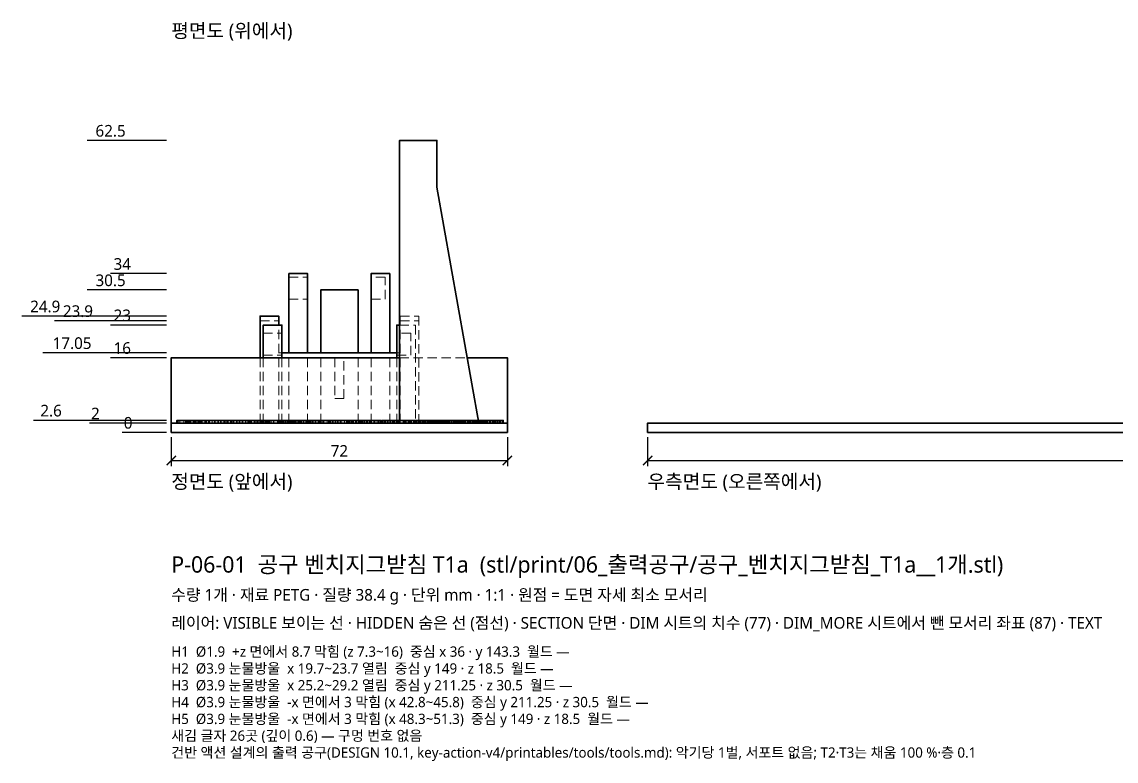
# Model space of a CAD drawing. Header units: millimetres. Extents: x -68 to 445, y -70 to 380.
# Drawn here: x -32 to 202.4, y -70.3 to 87.9 of the extents above; entities that cross this region are included whole.
import ezdxf

# ---------------------------------------------------------------- set-up
doc = ezdxf.new("R2010")
doc.units = ezdxf.units.MM
doc.linetypes.add('HIDDEN', pattern=[3, 2, -1])
for name, color, linetype, lineweight in [('DIM', 4, 'CONTINUOUS', 13), ('HIDDEN', 8, 'HIDDEN', 18), ('TEXT', 7, 'CONTINUOUS', 18), ('VISIBLE', 7, 'CONTINUOUS', 35)]:
    doc.layers.add(name, color=color, linetype=linetype, lineweight=lineweight)
doc.styles.add('KR', font='malgun.ttf')
doc.dimstyles.new('TOCCATA', dxfattribs={"dimtxt": 2.5, "dimasz": 2, "dimexe": 1.2, "dimexo": 1, "dimgap": 0.8, "dimtad": 1, "dimdsep": 46, "dimtxsty": 'KR', "dimblk": 'ARCHTICK', "dimcen": 2.5, "dimazin": 3, "dimtfac": 0.5, "dimtmove": 2, "dimatfit": 3})

# ---------------------------------------------------------------- blocks, each defined once
blk = doc.blocks.new('_ARCHTICK')
at = {"color": 0, "linetype": 'BYBLOCK', "const_width": 0.15}
blk.add_lwpolyline([(-0.5, -0.5), (0.5, 0.5)], dxfattribs=at)

msp = doc.modelspace()

# ---------------------------------------------------------------- linework, layer by layer
at = {"layer": 'HIDDEN'}
for points in [[(25.2, 33.258), (29.2, 33.258)], [(42.8, 28.55), (45.8, 28.55), (45.8, 33.258), (42.8, 33.258)], [(25.2, 28.55), (29.2, 28.55)], [(19, 23.9), (23, 23.9)], [(49, 2), (49, 24.9), (53, 24.9), (53, 2)], [(49, 23.9), (53, 23.9)], [(19.7, 21.258), (23.7, 21.258)], [(23, 2), (23, 23.001)], [(48.3, 16.55), (51.3, 16.55), (51.3, 21.258), (48.3, 21.258)], [(48.898, 23), (52.3, 23), (52.3, 2)], [(19.7, 16.55), (23.7, 16.55)], [(23, 17.054), (23.698, 17.054)], [(25.2, 2), (25.2, 17.064)], [(29.2, 2), (29.2, 17.064)], [(32, 2), (32, 17.061)], [(40, 2), (40, 17.061)], [(42.8, 2), (42.8, 17.064)], [(46.8, 2), (46.8, 17.064)], [(48.302, 17.054), (49, 17.054)], [(19, 2), (19, 15.991)], [(19.7, 2), (19.7, 15.997)], [(23.7, 2), (23.7, 15.997)], [(35.05, 16), (35.05, 7.3), (36.95, 7.3), (36.95, 16)], [(48.3, 2), (48.3, 15.997)], [(48.898, 16), (63.409, 16)], [(1.495, 2), (1.495, 2.6)], [(1.838, 2), (1.838, 2.6)], [(2.675, 2), (2.675, 2.6)], [(3.079, 2), (3.079, 2.6)], [(3.196, 2), (3.196, 2.6)], [(3.257, 2), (3.257, 2.6)], [(3.478, 2), (3.478, 2.6)], [(3.704, 2), (3.704, 2.6)], [(4.655, 2), (4.655, 2.6)], [(4.91, 2), (4.91, 2.6)], [(5.221, 2), (5.221, 2.6)], [(5.318, 2), (5.318, 2.6)], [(5.65, 2), (5.65, 2.6)], [(5.737, 2), (5.737, 2.6)], [(5.998, 2), (5.998, 2.6)], [(6.089, 2), (6.089, 2.6)], [(7.565, 2), (7.565, 2.6)], [(7.937, 2), (7.937, 2.6)], [(8.075, 2), (8.075, 2.6)], [(8.179, 2), (8.179, 2.6)], [(8.767, 2), (8.767, 2.6)], [(9.253, 2), (9.253, 2.6)], [(9.303, 2), (9.303, 2.6)], [(9.394, 2), (9.394, 2.6)], [(9.945, 2), (9.945, 2.6)], [(10.08, 2), (10.08, 2.6)], [(11.219, 2), (11.219, 2.6)], [(11.573, 2), (11.573, 2.6)], [(11.911, 2), (11.911, 2.6)], [(11.938, 2), (11.938, 2.6)], [(12.083, 2), (12.083, 2.6)], [(12.187, 2), (12.187, 2.6)], [(12.706, 2), (12.706, 2.6)], [(12.717, 2), (12.717, 2.6)], [(12.816, 2), (12.816, 2.6)], [(12.936, 2), (12.936, 2.6)], [(12.996, 2), (12.996, 2.6)], [(13.265, 2), (13.265, 2.6)], [(13.311, 2), (13.311, 2.6)], [(13.402, 2), (13.402, 2.6)], [(13.953, 2), (13.953, 2.6)], [(14.092, 2), (14.092, 2.6)], [(14.637, 2), (14.637, 2.6)], [(15.923, 2), (15.923, 2.6)], [(15.95, 2), (15.95, 2.6)], [(16.718, 2), (16.718, 2.6)], [(16.729, 2), (16.729, 2.6)], [(16.861, 2), (16.861, 2.6)], [(17.014, 2), (17.014, 2.6)], [(17.866, 2), (17.866, 2.6)], [(18.194, 2), (18.194, 2.6)], [(18.437, 2), (18.437, 2.6)], [(18.441, 2), (18.441, 2.6)], [(18.563, 2), (18.563, 2.6)], [(18.611, 2), (18.611, 2.6)], [(18.978, 2), (18.978, 2.6)], [(19.253, 2), (19.253, 2.6)], [(19.412, 2), (19.412, 2.6)], [(19.526, 2), (19.526, 2.6)], [(19.783, 2), (19.783, 2.6)], [(20.034, 2), (20.034, 2.6)], [(20.131, 2), (20.131, 2.6)], [(20.153, 2), (20.153, 2.6)], [(20.733, 2), (20.733, 2.6)], [(20.791, 2), (20.791, 2.6)], [(21.004, 2), (21.004, 2.6)], [(21.323, 2), (21.323, 2.6)], [(21.419, 2), (21.419, 2.6)], [(21.913, 2), (21.913, 2.6)], [(21.966, 2), (21.966, 2.6)], [(22.716, 2), (22.716, 2.6)], [(23.085, 2), (23.085, 2.6)], [(23.263, 2), (23.263, 2.6)], [(23.595, 2), (23.595, 2.6)], [(23.893, 2), (23.893, 2.6)], [(23.925, 2), (23.925, 2.6)], [(24.183, 2), (24.183, 2.6)], [(24.207, 2), (24.207, 2.6)], [(24.447, 2), (24.447, 2.6)], [(24.775, 2), (24.775, 2.6)], [(24.889, 2), (24.889, 2.6)], [(25.022, 2), (25.022, 2.6)], [(25.144, 2), (25.144, 2.6)], [(25.151, 2), (25.151, 2.6)], [(25.349, 2), (25.349, 2.6)], [(25.559, 2), (25.559, 2.6)], [(25.779, 2), (25.779, 2.6)], [(25.993, 2), (25.993, 2.6)], [(26.107, 2), (26.107, 2.6)], [(26.126, 2), (26.126, 2.6)], [(26.217, 2), (26.217, 2.6)], [(26.364, 2), (26.364, 2.6)], [(26.712, 2), (26.712, 2.6)], [(27.259, 2), (27.259, 2.6)], [(27.4, 2), (27.4, 2.6)], [(27.585, 2), (27.585, 2.6)], [(27.732, 2), (27.732, 2.6)], [(27.973, 2), (27.973, 2.6)], [(28.328, 2), (28.328, 2.6)], [(28.352, 2), (28.352, 2.6)], [(28.693, 2), (28.693, 2.6)], [(28.958, 2), (28.958, 2.6)], [(29.164, 2), (29.164, 2.6)], [(29.27, 2), (29.27, 2.6)], [(29.351, 2), (29.351, 2.6)], [(29.505, 2), (29.505, 2.6)], [(29.576, 2), (29.576, 2.6)], [(29.841, 2), (29.841, 2.6)], [(30.112, 2), (30.112, 2.6)], [(30.154, 2), (30.154, 2.6)], [(30.208, 2), (30.208, 2.6)], [(30.36, 2), (30.36, 2.6)], [(30.804, 2), (30.804, 2.6)], [(30.959, 2), (30.959, 2.6)], [(31.443, 2), (31.443, 2.6)], [(31.706, 2), (31.706, 2.6)], [(31.852, 2), (31.852, 2.6)], [(31.928, 2), (31.928, 2.6)], [(32.085, 2), (32.085, 2.6)], [(32.487, 2), (32.487, 2.6)], [(32.619, 2), (32.619, 2.6)], [(32.682, 2), (32.682, 2.6)], [(33.361, 2), (33.361, 2.6)], [(33.409, 2), (33.409, 2.6)], [(33.682, 2), (33.682, 2.6)], [(33.801, 2), (33.801, 2.6)], [(33.862, 2), (33.862, 2.6)], [(34.163, 2), (34.163, 2.6)], [(36.16, 2), (36.16, 2.6)], [(36.28, 2), (36.28, 2.6)], [(36.309, 2), (36.309, 2.6)], [(36.326, 2), (36.326, 2.6)], [(36.385, 2), (36.385, 2.6)], [(37.074, 2), (37.074, 2.6)], [(37.115, 2), (37.115, 2.6)], [(37.532, 2), (37.532, 2.6)], [(37.82, 2), (37.82, 2.6)], [(37.855, 2), (37.855, 2.6)], [(38.244, 2), (38.244, 2.6)], [(38.556, 2), (38.556, 2.6)], [(38.739, 2), (38.739, 2.6)], [(38.778, 2), (38.778, 2.6)], [(38.858, 2), (38.858, 2.6)], [(38.923, 2), (38.923, 2.6)], [(39.019, 2), (39.019, 2.6)], [(39.423, 2), (39.423, 2.6)], [(39.455, 2), (39.455, 2.6)], [(39.483, 2), (39.483, 2.6)], [(39.683, 2), (39.683, 2.6)], [(40.169, 2), (40.169, 2.6)], [(40.229, 2), (40.229, 2.6)], [(40.737, 2), (40.737, 2.6)], [(40.785, 2), (40.785, 2.6)], [(40.937, 2), (40.937, 2.6)], [(41.098, 2), (41.098, 2.6)], [(41.382, 2), (41.382, 2.6)], [(41.764, 2), (41.764, 2.6)], [(41.907, 2), (41.907, 2.6)], [(42.059, 2), (42.059, 2.6)], [(42.701, 2), (42.701, 2.6)], [(42.792, 2), (42.792, 2.6)], [(43.394, 2), (43.394, 2.6)], [(43.595, 2), (43.595, 2.6)], [(43.622, 2), (43.622, 2.6)], [(44.062, 2), (44.062, 2.6)], [(44.39, 2), (44.39, 2.6)], [(44.401, 2), (44.401, 2.6)], [(44.639, 2), (44.639, 2.6)], [(45.349, 2), (45.349, 2.6)], [(45.896, 2), (45.896, 2.6)], [(45.913, 2), (45.913, 2.6)], [(45.951, 2), (45.951, 2.6)], [(47.324, 2), (47.324, 2.6)], [(47.449, 2), (47.449, 2.6)], [(47.469, 2), (47.469, 2.6)], [(47.51, 2), (47.51, 2.6)], [(47.63, 2), (47.63, 2.6)], [(47.658, 2), (47.658, 2.6)], [(47.69, 2), (47.69, 2.6)], [(47.874, 2), (47.874, 2.6)], [(48.237, 2), (48.237, 2.6)], [(48.272, 2), (48.272, 2.6)], [(48.476, 2), (48.476, 2.6)], [(48.522, 2), (48.522, 2.6)], [(49.65, 2), (49.65, 2.6)], [(49.989, 2), (49.989, 2.6)], [(49.999, 2), (49.999, 2.6)], [(50.177, 2), (50.177, 2.6)], [(50.252, 2), (50.252, 2.6)], [(50.329, 2), (50.329, 2.6)], [(50.336, 2), (50.336, 2.6)], [(50.703, 2), (50.703, 2.6)], [(50.734, 2), (50.734, 2.6)], [(50.839, 2), (50.839, 2.6)], [(50.842, 2), (50.842, 2.6)], [(51.082, 2), (51.082, 2.6)], [(51.093, 2), (51.093, 2.6)], [(51.097, 2), (51.097, 2.6)], [(51.282, 2), (51.282, 2.6)], [(51.32, 2), (51.32, 2.6)], [(51.397, 2), (51.397, 2.6)], [(51.418, 2), (51.418, 2.6)], [(51.894, 2), (51.894, 2.6)], [(51.907, 2), (51.907, 2.6)], [(52.011, 2), (52.011, 2.6)], [(52.081, 2), (52.081, 2.6)], [(52.235, 2), (52.235, 2.6)], [(52.472, 2), (52.472, 2.6)], [(52.557, 2), (52.557, 2.6)], [(52.842, 2), (52.842, 2.6)], [(52.881, 2), (52.881, 2.6)], [(53.074, 2), (53.074, 2.6)], [(53.09, 2), (53.09, 2.6)], [(53.135, 2), (53.135, 2.6)], [(53.159, 2), (53.159, 2.6)], [(53.226, 2), (53.226, 2.6)], [(53.408, 2), (53.408, 2.6)], [(53.668, 2), (53.668, 2.6)], [(53.689, 2), (53.689, 2.6)], [(53.711, 2), (53.711, 2.6)], [(53.778, 2), (53.778, 2.6)], [(53.869, 2), (53.869, 2.6)], [(53.87, 2), (53.87, 2.6)], [(54.029, 2), (54.029, 2.6)], [(54.27, 2), (54.27, 2.6)], [(54.491, 2), (54.491, 2.6)], [(54.514, 2), (54.514, 2.6)], [(55.032, 2), (55.032, 2.6)], [(55.141, 2), (55.141, 2.6)], [(55.402, 2), (55.402, 2.6)], [(55.422, 2), (55.422, 2.6)], [(55.45, 2), (55.45, 2.6)], [(55.642, 2), (55.642, 2.6)], [(55.779, 2), (55.779, 2.6)], [(55.864, 2), (55.864, 2.6)], [(55.884, 2), (55.884, 2.6)], [(55.968, 2), (55.968, 2.6)], [(55.998, 2), (55.998, 2.6)], [(56.006, 2), (56.006, 2.6)], [(56.052, 2), (56.052, 2.6)], [(56.22, 2), (56.22, 2.6)], [(56.284, 2), (56.284, 2.6)], [(56.46, 2), (56.46, 2.6)], [(56.468, 2), (56.468, 2.6)], [(56.545, 2), (56.545, 2.6)], [(56.682, 2), (56.682, 2.6)], [(56.859, 2), (56.859, 2.6)], [(57.105, 2), (57.105, 2.6)], [(57.129, 2), (57.129, 2.6)], [(57.29, 2), (57.29, 2.6)], [(57.382, 2), (57.382, 2.6)], [(57.567, 2), (57.567, 2.6)], [(57.645, 2), (57.645, 2.6)], [(57.693, 2), (57.693, 2.6)], [(57.752, 2), (57.752, 2.6)], [(57.843, 2), (57.843, 2.6)], [(58.01, 2), (58.01, 2.6)], [(58.018, 2), (58.018, 2.6)], [(58.048, 2), (58.048, 2.6)], [(58.104, 2), (58.104, 2.6)], [(58.155, 2), (58.155, 2.6)], [(58.297, 2), (58.297, 2.6)], [(58.48, 2), (58.48, 2.6)], [(58.502, 2), (58.502, 2.6)], [(58.557, 2), (58.557, 2.6)], [(58.566, 2), (58.566, 2.6)], [(58.63, 2), (58.63, 2.6)], [(58.759, 2), (58.759, 2.6)], [(58.808, 2), (58.808, 2.6)], [(58.815, 2), (58.815, 2.6)], [(58.854, 2), (58.854, 2.6)], [(58.859, 2), (58.859, 2.6)], [(58.875, 2), (58.875, 2.6)], [(58.954, 2), (58.954, 2.6)], [(58.997, 2), (58.997, 2.6)], [(59.019, 2), (59.019, 2.6)], [(59.036, 2), (59.036, 2.6)], [(59.181, 2), (59.181, 2.6)], [(59.212, 2), (59.212, 2.6)], [(59.277, 2), (59.277, 2.6)], [(59.496, 2), (59.496, 2.6)], [(59.548, 2), (59.548, 2.6)], [(59.623, 2), (59.623, 2.6)], [(59.674, 2), (59.674, 2.6)], [(59.941, 2), (59.941, 2.6)], [(59.979, 2), (59.979, 2.6)], [(60.01, 2), (60.01, 2.6)], [(60.15, 2), (60.15, 2.6)], [(60.427, 2), (60.427, 2.6)], [(60.612, 2), (60.612, 2.6)], [(60.74, 2), (60.74, 2.6)], [(60.803, 2), (60.803, 2.6)], [(61.045, 2), (61.045, 2.6)], [(61.088, 2), (61.088, 2.6)], [(61.093, 2), (61.093, 2.6)], [(61.106, 2), (61.106, 2.6)], [(61.213, 2), (61.213, 2.6)], [(61.599, 2), (61.599, 2.6)], [(61.615, 2), (61.615, 2.6)], [(61.648, 2), (61.648, 2.6)], [(61.78, 2), (61.78, 2.6)], [(61.814, 2), (61.814, 2.6)], [(61.843, 2), (61.843, 2.6)], [(62.11, 2), (62.11, 2.6)], [(62.319, 2), (62.319, 2.6)], [(62.441, 2), (62.441, 2.6)], [(62.463, 2), (62.463, 2.6)], [(62.871, 2), (62.871, 2.6)], [(62.888, 2), (62.888, 2.6)], [(62.893, 2), (62.893, 2.6)], [(62.972, 2), (62.972, 2.6)], [(63.005, 2), (63.005, 2.6)], [(63.027, 2), (63.027, 2.6)], [(63.381, 2), (63.381, 2.6)], [(63.487, 2), (63.487, 2.6)], [(63.583, 2), (63.583, 2.6)], [(63.602, 2), (63.602, 2.6)], [(63.623, 2), (63.623, 2.6)], [(63.718, 2), (63.718, 2.6)], [(63.937, 2), (63.937, 2.6)], [(63.98, 2), (63.98, 2.6)], [(64.226, 2), (64.226, 2.6)], [(64.236, 2), (64.236, 2.6)], [(64.482, 2), (64.482, 2.6)], [(64.632, 2), (64.632, 2.6)], [(64.72, 2), (64.72, 2.6)], [(64.73, 2), (64.73, 2.6)], [(64.793, 2), (64.793, 2.6)], [(64.828, 2), (64.828, 2.6)], [(65.165, 2), (65.165, 2.6)], [(65.198, 2), (65.198, 2.6)], [(65.318, 2), (65.318, 2.6)], [(65.37, 2), (65.37, 2.6)], [(65.389, 2), (65.389, 2.6)], [(65.422, 2), (65.422, 2.6)], [(65.499, 2), (65.499, 2.6)], [(65.556, 2), (65.556, 2.6)], [(65.709, 2), (65.709, 2.6)], [(65.721, 2), (65.721, 2.6)], [(65.727, 2), (65.727, 2.6)], [(65.822, 2), (65.822, 2.6)], [(65.864, 2), (65.864, 2.6)], [(65.902, 2), (65.902, 2.6)], [(65.97, 2), (65.97, 2.6)], [(65.975, 2), (65.975, 2.6)], [(66.061, 2), (66.061, 2.6)], [(66.122, 2), (66.122, 2.6)], [(66.179, 2), (66.179, 2.6)], [(66.392, 2), (66.392, 2.6)], [(66.477, 2), (66.477, 2.6)], [(66.608, 2), (66.608, 2.6)], [(66.631, 2), (66.631, 2.6)], [(66.785, 2), (66.785, 2.6)], [(66.813, 2), (66.813, 2.6)], [(66.87, 2), (66.87, 2.6)], [(67.089, 2), (67.089, 2.6)], [(67.152, 2), (67.152, 2.6)], [(67.375, 2), (67.375, 2.6)], [(67.423, 2), (67.423, 2.6)], [(68.164, 2), (68.164, 2.6)], [(68.215, 2), (68.215, 2.6)], [(68.805, 2), (68.805, 2.6)], [(69.173, 2), (69.173, 2.6)], [(69.265, 2), (69.265, 2.6)], [(69.363, 2), (69.363, 2.6)], [(69.483, 2), (69.483, 2.6)], [(69.771, 2), (69.771, 2.6)], [(70.003, 2), (70.003, 2.6)], [(70.273, 2), (70.273, 2.6)], [(70.497, 2), (70.497, 2.6)], [(70.512, 2), (70.512, 2.6)]]:
    msp.add_lwpolyline(points, dxfattribs=at)
at = {"layer": 'VISIBLE'}
for points in [[(48.9, 2), (48.9, 62.5), (56.9, 62.5), (56.9, 52.5), (65.9, 2)], [(25.2, 17.064), (25.2, 34), (29.2, 34), (29.2, 17.064)], [(42.8, 17.064), (42.8, 34), (46.8, 34), (46.8, 17.064)], [(32, 17.061), (32, 30.5), (40, 30.5), (40, 17.061)], [(19, 15.991), (19, 24.9), (23, 24.9), (23, 23.001)], [(19.7, 15.997), (19.7, 23), (23.7, 23), (23.7, 15.997)], [(48.898, 23), (48.3, 23), (48.3, 15.997)], [(248.4, 16), (242.3, 16), (242.3, 2), (102, 2), (102, 0), (324, 0), (324, 2), (248.4, 2), (248.4, 23), (253.6, 23), (253.6, 2)], [(23.698, 17.054), (48.302, 17.054)], [(48.898, 16), (0, 16), (0, 0), (72, 0), (72, 16), (63.409, 16)], [(1.195, 2), (1.195, 2.6), (44.836, 2.6), (44.836, 2)], [(3.86, 2), (3.86, 2.6)], [(4.079, 2), (4.079, 2.6)], [(4.761, 2), (4.761, 2.6)], [(5.023, 2), (5.023, 2.6)], [(6.295, 2), (6.295, 2.6)], [(6.573, 2), (6.573, 2.6)], [(7.271, 2), (7.271, 2.6)], [(7.45, 2), (7.45, 2.6)], [(10.036, 2), (10.036, 2.6)], [(10.577, 2), (10.577, 2.6)], [(11.458, 2), (11.458, 2.6)], [(14.045, 2), (14.045, 2.6)], [(14.587, 2), (14.587, 2.6)], [(15.23, 2), (15.23, 2.6)], [(16.488, 2), (16.488, 2.6)], [(17.13, 2), (17.13, 2.6)], [(17.795, 2), (17.795, 2.6)], [(20.214, 2), (20.214, 2.6)], [(20.581, 2), (20.581, 2.6)], [(20.776, 2), (20.776, 2.6)], [(23.016, 2), (23.016, 2.6)], [(23.415, 2), (23.415, 2.6)], [(23.478, 2), (23.478, 2.6)], [(24.121, 2), (24.121, 2.6)], [(25.449, 2), (25.449, 2.6)], [(25.659, 2), (25.659, 2.6)], [(26.423, 2), (26.423, 2.6)], [(26.701, 2), (26.701, 2.6)], [(27.174, 2), (27.174, 2.6)], [(29.231, 2), (29.231, 2.6)], [(29.433, 2), (29.433, 2.6)], [(31.571, 2), (31.571, 2.6)], [(31.981, 2), (31.981, 2.6)], [(34.047, 2), (34.047, 2.6)], [(34.585, 2), (34.585, 2.6)], [(35.195, 2), (35.195, 2.6)], [(35.638, 2), (35.638, 2.6)], [(35.688, 2), (35.688, 2.6)], [(37.753, 2), (37.753, 2.6)], [(38.17, 2), (38.17, 2.6)], [(40.31, 2), (40.31, 2.6)], [(40.527, 2), (40.527, 2.6)], [(41.829, 2), (41.829, 2.6)], [(42.419, 2), (42.419, 2.6)], [(42.814, 2), (42.814, 2.6)], [(44.726, 2), (44.726, 2.6)], [(45.093, 2), (45.093, 2.6), (71.11, 2.6), (71.11, 2)], [(45.271, 2), (45.271, 2.6)], [(45.718, 2), (45.718, 2.6)], [(46.36, 2), (46.36, 2.6)], [(46.881, 2), (46.881, 2.6)], [(47.755, 2), (47.755, 2.6)], [(48.587, 2), (48.587, 2.6)], [(48.88, 2), (48.88, 2.6)], [(49.904, 2), (49.904, 2.6)], [(51.961, 2), (51.961, 2.6)], [(52.163, 2), (52.163, 2.6)], [(54.301, 2), (54.301, 2.6)], [(54.39, 2), (54.39, 2.6)], [(54.876, 2), (54.876, 2.6)], [(55.664, 2), (55.664, 2.6)], [(56.273, 2), (56.273, 2.6)], [(57.315, 2), (57.315, 2.6)], [(57.925, 2), (57.925, 2.6)], [(58.309, 2), (58.309, 2.6)], [(58.428, 2), (58.428, 2.6)], [(60.568, 2), (60.568, 2.6)], [(61.273, 2), (61.273, 2.6)], [(61.868, 2), (61.868, 2.6)], [(62.736, 2), (62.736, 2.6)], [(62.803, 2), (62.803, 2.6)], [(64.861, 2), (64.861, 2.6)], [(65.119, 2), (65.119, 2.6)], [(67.233, 2), (67.233, 2.6)], [(67.638, 2), (67.638, 2.6)], [(67.743, 2), (67.743, 2.6)], [(68.352, 2), (68.352, 2.6)], [(68.845, 2), (68.845, 2.6)], [(70.911, 2), (70.911, 2.6)], [(0, 2), (72, 2)]]:
    msp.add_lwpolyline(points, dxfattribs=at)

# ---------------------------------------------------------------- texts
at = {"layer": 'TEXT', "style": 'KR'}
for s, height, p in [('평면도 (위에서)', 3, (0, 84.5)), ('정면도 (앞에서)', 3, (0, -12)), ('우측면도 (오른쪽에서)', 3, (102, -12)), ('P-06-01  공구 벤치지그받침 T1a  (stl/print/06_출력공구/공구_벤치지그받침_T1a__1개.stl)', 3.5, (0, -30)), ('수량 1개 · 재료 PETG · 질량 38.4 g · 단위 mm · 1:1 · 원점 = 도면 자세 최소 모서리', 2.5, (0, -36)), ('레이어: VISIBLE 보이는 선 · HIDDEN 숨은 선 (점선) · SECTION 단면 · DIM 시트의 치수 (77) · DIM_MORE 시트에서 뺀 모서리 좌표 (87) · TEXT', 2.5, (0, -42)), ('H1  Ø1.9  +z 면에서 8.7 막힘 (z 7.3~16)  중심 x 36 · y 143.3  월드 —', 2.2, (0, -48)), ('H2  Ø3.9 눈물방울  x 19.7~23.7 열림  중심 y 149 · z 18.5  월드 —', 2.2, (0, -51.6)), ('H3  Ø3.9 눈물방울  x 25.2~29.2 열림  중심 y 211.25 · z 30.5  월드 —', 2.2, (0, -55.2)), ('H4  Ø3.9 눈물방울  -x 면에서 3 막힘 (x 42.8~45.8)  중심 y 211.25 · z 30.5  월드 —', 2.2, (0, -58.8)), ('H5  Ø3.9 눈물방울  -x 면에서 3 막힘 (x 48.3~51.3)  중심 y 149 · z 18.5  월드 —', 2.2, (0, -62.4)), ('새김 글자 26곳 (깊이 0.6) — 구멍 번호 없음', 2.2, (0, -66)), ('건반 액션 설계의 출력 공구(DESIGN 10.1, key-action-v4/printables/tools/tools.md): 악기당 1벌, 서포트 없음; T2·T3는 채움 100 %·층 0.1', 2.2, (0, -69.6))]:
    msp.add_text(s, height=height, dxfattribs=at).set_placement(p)

# ---------------------------------------------------------------- dimensions: what is measured, and where the dimension line sits
at = {"layer": 'DIM'}
for feature_location, offset in [((0, 62.5), (-8, 0)), ((0, 34), (-8, 0)), ((0, 30.5), (-8, 0)), ((0, 24.9), (-22, 0)), ((0, 23.9), (-15, 0)), ((0, 23), (-8, 0)), ((0, 17.05), (-15, 0)), ((0, 16), (-8, 0)), ((0, 2.6), (-22, 0)), ((0, 2), (-15, 0)), ((0, 0), (-8, 0))]:
    msp.add_ordinate_dim(feature_location=feature_location, offset=offset, dtype=0, origin=(0, 0), dimstyle='TOCCATA', dxfattribs=at).render()
for base, p1, p2 in [((0, -6), (0, 0), (72, 0)), ((102, -6), (102, 0), (324, 0))]:
    msp.add_linear_dim(base=base, p1=p1, p2=p2, dimstyle='TOCCATA', dxfattribs=at).render()

doc.saveas('drawing.dxf')
